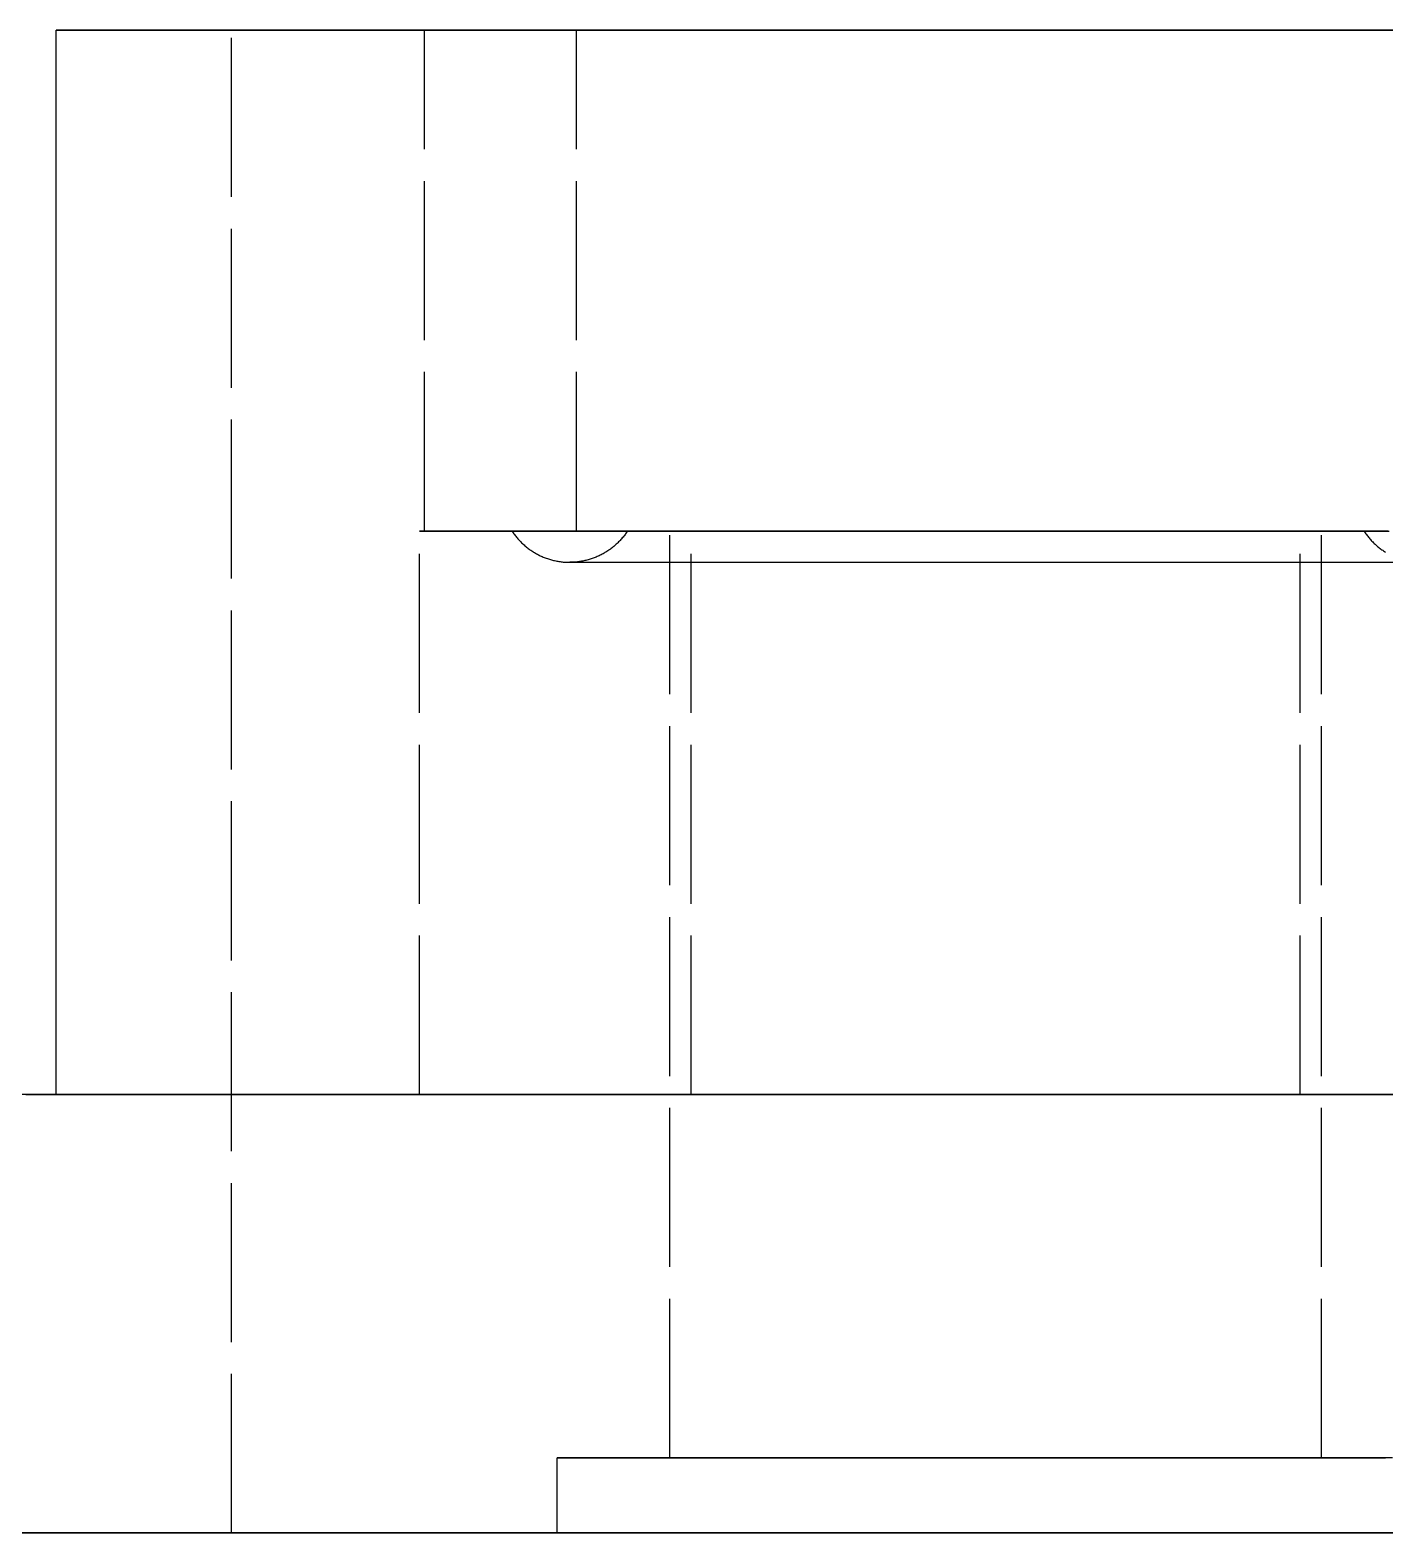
# Model space of a CAD drawing. Header units: millimetres. Extents: x -29 to 182, y -22 to 88.
# Drawn here: x 67.29 to 78.11, y 0 to 12 of the extents above; entities that cross this region are included whole.
import ezdxf

# ---------------------------------------------------------------- set-up
doc = ezdxf.new("R2010")
doc.units = ezdxf.units.MM
doc.linetypes.add('DASHED', pattern=[1.524, 1.27, -0.254])
doc.layers.add('HIDDEN', color=8, linetype='DASHED')
doc.layers.add('VISIBLE', color=7, linetype='CONTINUOUS')

msp = doc.modelspace()

# ---------------------------------------------------------------- linework, layer by layer
at = {"layer": 'HIDDEN'}
for points in [[(67.5, 12), (67.54667, 12), (67.59333, 12), (67.64, 12), (67.68667, 12), (67.73333, 12), (67.78, 12), (67.82667, 12), (67.87333, 12), (67.92, 12), (67.96667, 12), (68.01333, 12), (68.06, 12), (68.10667, 12), (68.15333, 12), (68.2, 12), (68.24667, 12), (68.29333, 12), (68.34, 12), (68.38667, 12), (68.43333, 12), (68.48, 12), (68.52667, 12), (68.57333, 12), (68.62, 12), (68.66667, 12), (68.71333, 12), (68.76, 12), (68.80667, 12), (68.85333, 12), (68.9, 12), (68.94667, 12), (68.99333, 12), (69.04, 12), (69.08667, 12), (69.13333, 12), (69.18, 12), (69.22667, 12), (69.27333, 12), (69.32, 12), (69.36667, 12), (69.41333, 12), (69.46, 12), (69.50667, 12), (69.55333, 12), (69.6, 12), (69.64667, 12), (69.69333, 12), (69.74, 12), (69.78667, 12), (69.83333, 12), (69.88, 12), (69.92667, 12), (69.97333, 12), (70.02, 12), (70.06667, 12), (70.11333, 12), (70.16, 12), (70.20667, 12), (70.25333, 12), (70.3, 12), (70.34667, 12), (70.39333, 12), (70.44, 12)], [(71.65336, 12), (71.60966, 12), (71.56595, 12), (71.52225, 12), (71.47854, 12), (71.43484, 12), (71.39114, 12), (71.34743, 12), (71.30373, 12), (71.26002, 12), (71.21632, 12), (71.17261, 12), (71.12891, 12), (71.08521, 12), (71.0415, 12), (70.9978, 12), (70.95409, 12), (70.91039, 12), (70.86669, 12), (70.82298, 12), (70.77928, 12), (70.73557, 12), (70.69187, 12), (70.64817, 12), (70.60446, 12), (70.56076, 12), (70.51705, 12), (70.47335, 12), (70.42964, 12), (70.38594, 12), (70.34224, 12), (70.29853, 12), (70.25483, 12), (70.21112, 12), (70.16742, 12), (70.12372, 12), (70.08001, 12), (70.03631, 12), (69.9926, 12), (69.9489, 12), (69.90519, 12), (69.86149, 12), (69.81779, 12), (69.77408, 12), (69.73038, 12), (69.68667, 12), (69.64297, 12), (69.59927, 12), (69.55556, 12), (69.51186, 12), (69.46815, 12), (69.42445, 12), (69.38075, 12), (69.33704, 12), (69.29334, 12), (69.24963, 12), (69.20593, 12), (69.16222, 12), (69.11852, 12), (69.07482, 12), (69.03111, 12), (68.98741, 12), (68.9437, 12), (68.9, 12)], [(68.9, 12), (68.99683, 12), (69.09365, 12), (69.19048, 12), (69.2873, 12), (69.38413, 12), (69.48095, 12), (69.57778, 12), (69.6746, 12), (69.77143, 12), (69.86825, 12), (69.96508, 12), (70.0619, 12), (70.15873, 12), (70.25556, 12), (70.35238, 12), (70.44921, 12), (70.54603, 12), (70.64286, 12), (70.73968, 12), (70.83651, 12), (70.93333, 12), (71.03016, 12), (71.12698, 12), (71.22381, 12), (71.32063, 12), (71.41746, 12), (71.51429, 12), (71.61111, 12), (71.70794, 12), (71.80476, 12), (71.90159, 12), (71.99841, 12), (72.09524, 12), (72.19206, 12), (72.28889, 12), (72.38571, 12), (72.48254, 12), (72.57937, 12), (72.67619, 12), (72.77302, 12), (72.86984, 12), (72.96667, 12), (73.06349, 12), (73.16032, 12), (73.25714, 12), (73.35397, 12), (73.45079, 12), (73.54762, 12), (73.64444, 12), (73.74127, 12), (73.8381, 12), (73.93492, 12), (74.03175, 12), (74.12857, 12), (74.2254, 12), (74.32222, 12), (74.41905, 12), (74.51587, 12), (74.6127, 12), (74.70952, 12), (74.80635, 12), (74.90317, 12), (75, 12)], [(68.9, 0), (68.9, 12)], [(70.44, 8), (70.44, 12)], [(70.44, 8), (70.44, 12)], [(70.44, 12), (71.65336, 12)], [(71.65336, 8), (71.65336, 12)], [(75, 12), (75.09683, 12), (75.19365, 12), (75.29048, 12), (75.3873, 12), (75.48413, 12), (75.58095, 12), (75.67778, 12), (75.7746, 12), (75.87143, 12), (75.96825, 12), (76.06508, 12), (76.1619, 12), (76.25873, 12), (76.35556, 12), (76.45238, 12), (76.54921, 12), (76.64603, 12), (76.74286, 12), (76.83968, 12), (76.93651, 12), (77.03333, 12), (77.13016, 12), (77.22698, 12), (77.32381, 12), (77.42063, 12), (77.51746, 12), (77.61429, 12), (77.71111, 12), (77.80794, 12), (77.90476, 12), (78.00159, 12), (78.09841, 12), (78.19524, 12)], [(72.56875, 8), (72.53433, 8), (72.4999, 8), (72.46548, 8), (72.43105, 8), (72.39663, 8), (72.3622, 8), (72.32778, 8), (72.29335, 8), (72.25893, 8), (72.2245, 8), (72.19008, 8), (72.15566, 8), (72.12123, 8), (72.08681, 8), (72.05238, 8), (72.01796, 8), (71.98353, 8), (71.94911, 8), (71.91468, 8), (71.88026, 8), (71.84583, 8), (71.81141, 8), (71.77698, 8), (71.74256, 8), (71.70814, 8), (71.67371, 8), (71.63929, 8), (71.60486, 8), (71.57044, 8), (71.53601, 8), (71.50159, 8), (71.46716, 8), (71.43274, 8), (71.39831, 8), (71.36389, 8), (71.32946, 8), (71.29504, 8), (71.26062, 8), (71.22619, 8), (71.19177, 8), (71.15734, 8), (71.12292, 8), (71.08849, 8), (71.05407, 8), (71.01964, 8), (70.98522, 8), (70.95079, 8), (70.91637, 8), (70.88194, 8), (70.84752, 8), (70.8131, 8), (70.77867, 8), (70.74425, 8), (70.70982, 8), (70.6754, 8), (70.64097, 8), (70.60655, 8), (70.57212, 8), (70.5377, 8), (70.50327, 8), (70.46885, 8), (70.43442, 8), (70.4, 8)], [(70.4, 8), (70.54603, 8), (70.69206, 8), (70.8381, 8), (70.98413, 8), (71.13016, 8), (71.27619, 8), (71.42222, 8), (71.56825, 8), (71.71429, 8), (71.86032, 8), (72.00635, 8), (72.15238, 8), (72.29841, 8), (72.44444, 8), (72.59048, 8), (72.73651, 8), (72.88254, 8), (73.02857, 8), (73.1746, 8), (73.32063, 8), (73.46667, 8), (73.6127, 8), (73.75873, 8), (73.90476, 8), (74.05079, 8), (74.19683, 8), (74.34286, 8), (74.48889, 8), (74.63492, 8), (74.78095, 8), (74.92698, 8), (75.07302, 8), (75.21905, 8), (75.36508, 8), (75.51111, 8), (75.65714, 8), (75.80317, 8), (75.94921, 8), (76.09524, 8), (76.24127, 8), (76.3873, 8), (76.53333, 8), (76.67937, 8), (76.8254, 8), (76.97143, 8), (77.11746, 8), (77.26349, 8), (77.40952, 8), (77.55556, 8), (77.70159, 8), (77.84762, 8), (77.99365, 8), (78.13968, 8)], [(70.4, 3.5), (70.4, 8)], [(72.56875, 8), (72.53496, 8), (72.50117, 8), (72.46738, 8), (72.43359, 8), (72.3998, 8), (72.36601, 8), (72.33222, 8), (72.29843, 8), (72.26464, 8), (72.23085, 8), (72.19706, 8), (72.16327, 8), (72.12948, 8), (72.09569, 8), (72.06191, 8), (72.02812, 8), (71.99433, 8), (71.96054, 8), (71.92675, 8), (71.89296, 8), (71.85917, 8), (71.82538, 8), (71.79159, 8), (71.7578, 8), (71.72401, 8), (71.69022, 8), (71.65643, 8), (71.62264, 8), (71.58885, 8), (71.55506, 8), (71.52127, 8), (71.48748, 8), (71.45369, 8), (71.4199, 8), (71.38611, 8), (71.35232, 8), (71.31853, 8), (71.28474, 8), (71.25095, 8), (71.21716, 8), (71.18337, 8), (71.14958, 8), (71.11579, 8), (71.082, 8), (71.04821, 8), (71.01442, 8), (70.98064, 8), (70.94685, 8), (70.91306, 8), (70.87927, 8), (70.84548, 8), (70.81169, 8), (70.7779, 8), (70.74411, 8), (70.71032, 8), (70.67653, 8), (70.64274, 8), (70.60895, 8), (70.57516, 8), (70.54137, 8), (70.50758, 8), (70.47379, 8), (70.44, 8)], [(70.44, 8), (71.65336, 8)], [(78.12555, 8), (78.00298, 8), (77.88041, 8), (77.75784, 8), (77.63527, 8), (77.5127, 8), (77.39013, 8), (77.26756, 8), (77.14499, 8), (77.02242, 8), (76.89985, 8), (76.77728, 8), (76.6547, 8), (76.53213, 8), (76.40956, 8), (76.28699, 8), (76.16442, 8), (76.04185, 8), (75.91928, 8), (75.79671, 8), (75.67414, 8), (75.55157, 8), (75.429, 8), (75.30643, 8), (75.18386, 8), (75.06129, 8), (74.93871, 8), (74.81614, 8), (74.69357, 8), (74.571, 8), (74.44843, 8), (74.32586, 8), (74.20329, 8), (74.08072, 8), (73.95815, 8), (73.83558, 8), (73.71301, 8), (73.59044, 8), (73.46787, 8), (73.3453, 8), (73.22272, 8), (73.10015, 8), (72.97758, 8), (72.85501, 8), (72.73244, 8), (72.60987, 8), (72.4873, 8), (72.36473, 8), (72.24216, 8), (72.11959, 8), (71.99702, 8), (71.87445, 8), (71.75188, 8), (71.62931, 8), (71.50673, 8), (71.38416, 8), (71.26159, 8), (71.13902, 8)], [(71.13902, 8), (71.20031, 8), (71.26159, 8), (71.32288, 8), (71.38416, 8), (71.44545, 8), (71.50673, 8), (71.56802, 8), (71.62931, 8), (71.69059, 8), (71.75188, 8), (71.81316, 8), (71.87445, 8), (71.93573, 8), (71.99702, 8), (72.0583, 8), (72.11959, 8), (72.18087, 8), (72.24216, 8), (72.30344, 8), (72.36473, 8), (72.42602, 8), (72.4873, 8), (72.54859, 8), (72.60987, 8), (72.67116, 8), (72.73244, 8), (72.79373, 8), (72.85501, 8), (72.9163, 8), (72.97758, 8), (73.03887, 8), (73.10015, 8), (73.16144, 8), (73.22272, 8), (73.28401, 8), (73.3453, 8), (73.40658, 8), (73.46787, 8), (73.52915, 8), (73.59044, 8), (73.65172, 8), (73.71301, 8), (73.77429, 8), (73.83558, 8), (73.89686, 8), (73.95815, 8), (74.01943, 8), (74.08072, 8), (74.14201, 8), (74.20329, 8), (74.26458, 8), (74.32586, 8), (74.38715, 8), (74.44843, 8), (74.50972, 8), (74.571, 8), (74.63229, 8), (74.69357, 8), (74.75486, 8), (74.81614, 8), (74.87743, 8), (74.93871, 8), (75, 8)], [(71.13902, 8), (71.14381, 7.99277), (71.14872, 7.98561), (71.15373, 7.97853), (71.15886, 7.97153), (71.16409, 7.96461), (71.16944, 7.95777), (71.17489, 7.95103), (71.18045, 7.94436), (71.18611, 7.93779), (71.19188, 7.9313), (71.19774, 7.92491), (71.20371, 7.91861), (71.20978, 7.91241), (71.21594, 7.9063), (71.2222, 7.90029), (71.22855, 7.89438), (71.235, 7.88857), (71.24153, 7.88287), (71.24816, 7.87726), (71.25487, 7.87177), (71.26167, 7.86637), (71.26855, 7.86109), (71.27551, 7.85592), (71.28256, 7.85085), (71.28969, 7.8459), (71.29689, 7.84106), (71.30416, 7.83634), (71.31152, 7.83173), (71.31894, 7.82724), (71.32643, 7.82286), (71.33399, 7.81861), (71.34162, 7.81447), (71.34931, 7.81045), (71.35706, 7.80656), (71.36488, 7.80279), (71.37275, 7.79914), (71.38068, 7.79562), (71.38866, 7.79222), (71.3967, 7.78895), (71.40479, 7.78581), (71.41292, 7.78279), (71.42111, 7.77991), (71.42933, 7.77715), (71.4376, 7.77452), (71.44591, 7.77203), (71.45426, 7.76966), (71.46264, 7.76743), (71.47106, 7.76533), (71.47951, 7.76336), (71.48799, 7.76153), (71.4965, 7.75983), (71.50504, 7.75826), (71.51359, 7.75683), (71.52217, 7.75553), (71.53077, 7.75437), (71.53939, 7.75335), (71.54802, 7.75246), (71.55666, 7.75171), (71.56532, 7.75109), (71.57398, 7.75062), (71.58265, 7.75027), (71.59132, 7.75007), (71.6, 7.75)], [(72.06098, 8), (72.05619, 7.99277), (72.05128, 7.98561), (72.04627, 7.97853), (72.04114, 7.97153), (72.03591, 7.96461), (72.03056, 7.95777), (72.02511, 7.95103), (72.01955, 7.94436), (72.01389, 7.93779), (72.00812, 7.9313), (72.00226, 7.92491), (71.99629, 7.91861), (71.99022, 7.91241), (71.98406, 7.9063), (71.9778, 7.90029), (71.97145, 7.89438), (71.965, 7.88857), (71.95847, 7.88287), (71.95184, 7.87726), (71.94513, 7.87177), (71.93833, 7.86637), (71.93145, 7.86109), (71.92449, 7.85592), (71.91744, 7.85085), (71.91031, 7.8459), (71.90311, 7.84106), (71.89584, 7.83634), (71.88848, 7.83173), (71.88106, 7.82724), (71.87357, 7.82286), (71.86601, 7.81861), (71.85838, 7.81447), (71.85069, 7.81045), (71.84294, 7.80656), (71.83512, 7.80279), (71.82725, 7.79914), (71.81932, 7.79562), (71.81134, 7.79222), (71.8033, 7.78895), (71.79521, 7.78581), (71.78708, 7.78279), (71.77889, 7.77991), (71.77067, 7.77715), (71.7624, 7.77452), (71.75409, 7.77203), (71.74574, 7.76966), (71.73736, 7.76743), (71.72894, 7.76533), (71.72049, 7.76336), (71.71201, 7.76153), (71.7035, 7.75983), (71.69496, 7.75826), (71.68641, 7.75683), (71.67783, 7.75553), (71.66923, 7.75437), (71.66061, 7.75335), (71.65198, 7.75246), (71.64334, 7.75171), (71.63468, 7.75109), (71.62602, 7.75062), (71.61735, 7.75027), (71.60868, 7.75007), (71.6, 7.75)], [(78.13416, 8), (78.02791, 8), (77.92167, 8), (77.81543, 8), (77.70918, 8), (77.60294, 8), (77.4967, 8), (77.39046, 8), (77.28421, 8), (77.17797, 8), (77.07173, 8), (76.96549, 8), (76.85924, 8), (76.753, 8), (76.64676, 8), (76.54052, 8), (76.43427, 8), (76.32803, 8), (76.22179, 8), (76.11555, 8), (76.0093, 8), (75.90306, 8), (75.79682, 8), (75.69058, 8), (75.58433, 8), (75.47809, 8), (75.37185, 8), (75.26561, 8), (75.15936, 8), (75.05312, 8), (74.94688, 8), (74.84064, 8), (74.73439, 8), (74.62815, 8), (74.52191, 8), (74.41567, 8), (74.30942, 8), (74.20318, 8), (74.09694, 8), (73.9907, 8), (73.88445, 8), (73.77821, 8), (73.67197, 8), (73.56573, 8), (73.45948, 8), (73.35324, 8), (73.247, 8), (73.14076, 8), (73.03451, 8), (72.92827, 8), (72.82203, 8), (72.71579, 8), (72.60954, 8), (72.5033, 8), (72.39706, 8), (72.29082, 8), (72.18457, 8), (72.07833, 8), (71.97209, 8), (71.86584, 8), (71.7596, 8), (71.65336, 8)], [(77.93902, 8), (77.84572, 8), (77.75242, 8), (77.65912, 8), (77.56581, 8), (77.47251, 8), (77.37921, 8), (77.28591, 8), (77.1926, 8), (77.0993, 8), (77.006, 8), (76.9127, 8), (76.8194, 8), (76.72609, 8), (76.63279, 8), (76.53949, 8), (76.44619, 8), (76.35288, 8), (76.25958, 8), (76.16628, 8), (76.07298, 8), (75.97967, 8), (75.88637, 8), (75.79307, 8), (75.69977, 8), (75.60647, 8), (75.51316, 8), (75.41986, 8), (75.32656, 8), (75.23326, 8), (75.13995, 8), (75.04665, 8), (74.95335, 8), (74.86005, 8), (74.76674, 8), (74.67344, 8), (74.58014, 8), (74.48684, 8), (74.39353, 8), (74.30023, 8), (74.20693, 8), (74.11363, 8), (74.02033, 8), (73.92702, 8), (73.83372, 8), (73.74042, 8), (73.64712, 8), (73.55381, 8), (73.46051, 8), (73.36721, 8), (73.27391, 8), (73.1806, 8), (73.0873, 8), (72.994, 8), (72.9007, 8), (72.8074, 8), (72.71409, 8), (72.62079, 8), (72.52749, 8), (72.43419, 8), (72.34088, 8), (72.24758, 8), (72.15428, 8), (72.06098, 8)], [(72.06098, 8), (72.10763, 8), (72.15428, 8), (72.20093, 8), (72.24758, 8), (72.29423, 8), (72.34088, 8), (72.38754, 8), (72.43419, 8), (72.48084, 8), (72.52749, 8), (72.57414, 8), (72.62079, 8), (72.66744, 8), (72.71409, 8), (72.76074, 8), (72.8074, 8), (72.85405, 8), (72.9007, 8), (72.94735, 8), (72.994, 8), (73.04065, 8), (73.0873, 8), (73.13395, 8), (73.1806, 8), (73.22726, 8), (73.27391, 8), (73.32056, 8), (73.36721, 8), (73.41386, 8), (73.46051, 8), (73.50716, 8), (73.55381, 8), (73.60047, 8), (73.64712, 8), (73.69377, 8), (73.74042, 8), (73.78707, 8), (73.83372, 8), (73.88037, 8), (73.92702, 8), (73.97367, 8), (74.02033, 8), (74.06698, 8), (74.11363, 8), (74.16028, 8), (74.20693, 8), (74.25358, 8), (74.30023, 8), (74.34688, 8), (74.39353, 8), (74.44019, 8), (74.48684, 8), (74.53349, 8), (74.58014, 8), (74.62679, 8), (74.67344, 8), (74.72009, 8), (74.76674, 8), (74.8134, 8), (74.86005, 8), (74.9067, 8), (74.95335, 8), (75, 8)], [(75, 8), (74.95873, 8), (74.91746, 8), (74.87619, 8), (74.83492, 8), (74.79365, 8), (74.75238, 8), (74.71111, 8), (74.66984, 8), (74.62857, 8), (74.5873, 8), (74.54603, 8), (74.50476, 8), (74.46349, 8), (74.42222, 8), (74.38095, 8), (74.33968, 8), (74.29841, 8), (74.25714, 8), (74.21587, 8), (74.1746, 8), (74.13333, 8), (74.09206, 8), (74.05079, 8), (74.00952, 8), (73.96825, 8), (73.92698, 8), (73.88571, 8), (73.84444, 8), (73.80317, 8), (73.7619, 8), (73.72063, 8), (73.67937, 8), (73.6381, 8), (73.59683, 8), (73.55556, 8), (73.51429, 8), (73.47302, 8), (73.43175, 8), (73.39048, 8), (73.34921, 8), (73.30794, 8), (73.26667, 8), (73.2254, 8), (73.18413, 8), (73.14286, 8), (73.10159, 8), (73.06032, 8), (73.01905, 8), (72.97778, 8), (72.93651, 8), (72.89524, 8), (72.85397, 8), (72.8127, 8), (72.77143, 8), (72.73016, 8), (72.68889, 8), (72.64762, 8), (72.60635, 8), (72.56508, 8), (72.52381, 8), (72.48254, 8), (72.44127, 8), (72.4, 8)], [(72.4, 8), (72.48254, 8), (72.56508, 8), (72.64762, 8), (72.73016, 8), (72.8127, 8), (72.89524, 8), (72.97778, 8), (73.06032, 8), (73.14286, 8), (73.2254, 8), (73.30794, 8), (73.39048, 8), (73.47302, 8), (73.55556, 8), (73.6381, 8), (73.72063, 8), (73.80317, 8), (73.88571, 8), (73.96825, 8), (74.05079, 8), (74.13333, 8), (74.21587, 8), (74.29841, 8), (74.38095, 8), (74.46349, 8), (74.54603, 8), (74.62857, 8), (74.71111, 8), (74.79365, 8), (74.87619, 8), (74.95873, 8), (75.04127, 8), (75.12381, 8), (75.20635, 8), (75.28889, 8), (75.37143, 8), (75.45397, 8), (75.53651, 8), (75.61905, 8), (75.70159, 8), (75.78413, 8), (75.86667, 8), (75.94921, 8), (76.03175, 8), (76.11429, 8), (76.19683, 8), (76.27937, 8), (76.3619, 8), (76.44444, 8), (76.52698, 8), (76.60952, 8), (76.69206, 8), (76.7746, 8), (76.85714, 8), (76.93968, 8), (77.02222, 8), (77.10476, 8), (77.1873, 8), (77.26984, 8), (77.35238, 8), (77.43492, 8), (77.51746, 8), (77.6, 8)], [(72.4, 0.6), (72.4, 8)], [(72.56875, 3.5), (72.56875, 8)], [(75, 8), (75.06129, 8), (75.12257, 8), (75.18386, 8), (75.24514, 8), (75.30643, 8), (75.36771, 8), (75.429, 8), (75.49028, 8), (75.55157, 8), (75.61285, 8), (75.67414, 8), (75.73542, 8), (75.79671, 8), (75.85799, 8), (75.91928, 8), (75.98057, 8), (76.04185, 8), (76.10314, 8), (76.16442, 8), (76.22571, 8), (76.28699, 8), (76.34828, 8), (76.40956, 8), (76.47085, 8), (76.53213, 8), (76.59342, 8), (76.6547, 8), (76.71599, 8), (76.77728, 8), (76.83856, 8), (76.89985, 8), (76.96113, 8), (77.02242, 8), (77.0837, 8), (77.14499, 8), (77.20627, 8), (77.26756, 8), (77.32884, 8), (77.39013, 8), (77.45141, 8), (77.5127, 8), (77.57398, 8), (77.63527, 8), (77.69656, 8), (77.75784, 8), (77.81913, 8), (77.88041, 8), (77.9417, 8), (78.00298, 8), (78.06427, 8), (78.12555, 8)], [(75, 8), (75.04665, 8), (75.0933, 8), (75.13995, 8), (75.1866, 8), (75.23326, 8), (75.27991, 8), (75.32656, 8), (75.37321, 8), (75.41986, 8), (75.46651, 8), (75.51316, 8), (75.55981, 8), (75.60647, 8), (75.65312, 8), (75.69977, 8), (75.74642, 8), (75.79307, 8), (75.83972, 8), (75.88637, 8), (75.93302, 8), (75.97967, 8), (76.02633, 8), (76.07298, 8), (76.11963, 8), (76.16628, 8), (76.21293, 8), (76.25958, 8), (76.30623, 8), (76.35288, 8), (76.39953, 8), (76.44619, 8), (76.49284, 8), (76.53949, 8), (76.58614, 8), (76.63279, 8), (76.67944, 8), (76.72609, 8), (76.77274, 8), (76.8194, 8), (76.86605, 8), (76.9127, 8), (76.95935, 8), (77.006, 8), (77.05265, 8), (77.0993, 8), (77.14595, 8), (77.1926, 8), (77.23926, 8), (77.28591, 8), (77.33256, 8), (77.37921, 8), (77.42586, 8), (77.47251, 8), (77.51916, 8), (77.56581, 8), (77.61246, 8), (77.65912, 8), (77.70577, 8), (77.75242, 8), (77.79907, 8), (77.84572, 8), (77.89237, 8), (77.93902, 8)], [(77.6, 8), (77.55873, 8), (77.51746, 8), (77.47619, 8), (77.43492, 8), (77.39365, 8), (77.35238, 8), (77.31111, 8), (77.26984, 8), (77.22857, 8), (77.1873, 8), (77.14603, 8), (77.10476, 8), (77.06349, 8), (77.02222, 8), (76.98095, 8), (76.93968, 8), (76.89841, 8), (76.85714, 8), (76.81587, 8), (76.7746, 8), (76.73333, 8), (76.69206, 8), (76.65079, 8), (76.60952, 8), (76.56825, 8), (76.52698, 8), (76.48571, 8), (76.44444, 8), (76.40317, 8), (76.3619, 8), (76.32063, 8), (76.27937, 8), (76.2381, 8), (76.19683, 8), (76.15556, 8), (76.11429, 8), (76.07302, 8), (76.03175, 8), (75.99048, 8), (75.94921, 8), (75.90794, 8), (75.86667, 8), (75.8254, 8), (75.78413, 8), (75.74286, 8), (75.70159, 8), (75.66032, 8), (75.61905, 8), (75.57778, 8), (75.53651, 8), (75.49524, 8), (75.45397, 8), (75.4127, 8), (75.37143, 8), (75.33016, 8), (75.28889, 8), (75.24762, 8), (75.20635, 8), (75.16508, 8), (75.12381, 8), (75.08254, 8), (75.04127, 8), (75, 8)], [(78.10704, 8), (78.07325, 8), (78.03946, 8), (78.00567, 8), (77.97188, 8), (77.93809, 8), (77.90431, 8), (77.87052, 8), (77.83673, 8), (77.80294, 8), (77.76915, 8), (77.73536, 8), (77.70157, 8), (77.66778, 8), (77.63399, 8), (77.6002, 8), (77.56641, 8), (77.53262, 8), (77.49883, 8), (77.46504, 8), (77.43125, 8)], [(77.43125, 3.5), (77.43125, 8)], [(78.11974, 8), (78.08532, 8), (78.05089, 8), (78.01647, 8), (77.98204, 8), (77.94762, 8), (77.91319, 8), (77.87877, 8), (77.84434, 8), (77.80992, 8), (77.7755, 8), (77.74107, 8), (77.70665, 8), (77.67222, 8), (77.6378, 8), (77.60337, 8), (77.56895, 8), (77.53452, 8), (77.5001, 8), (77.46567, 8), (77.43125, 8)], [(77.6, 0.6), (77.6, 8)], [(77.93902, 8), (77.94381, 7.99277), (77.94872, 7.98561), (77.95373, 7.97853), (77.95886, 7.97153), (77.96409, 7.96461), (77.96944, 7.95777), (77.97489, 7.95103), (77.98045, 7.94436), (77.98611, 7.93779), (77.99188, 7.9313), (77.99774, 7.92491), (78.00371, 7.91861), (78.00978, 7.91241), (78.01594, 7.9063), (78.0222, 7.90029), (78.02855, 7.89438), (78.035, 7.88857), (78.04153, 7.88287), (78.04816, 7.87726), (78.05487, 7.87177), (78.06167, 7.86637), (78.06855, 7.86109), (78.07551, 7.85592), (78.08256, 7.85085), (78.08969, 7.8459), (78.09689, 7.84106), (78.10416, 7.83634), (78.11152, 7.83173)], [(71.6, 7.75), (71.70794, 7.75), (71.81587, 7.75), (71.92381, 7.75), (72.03175, 7.75), (72.13968, 7.75), (72.24762, 7.75), (72.35556, 7.75), (72.46349, 7.75), (72.57143, 7.75), (72.67937, 7.75), (72.7873, 7.75), (72.89524, 7.75), (73.00317, 7.75), (73.11111, 7.75), (73.21905, 7.75), (73.32698, 7.75), (73.43492, 7.75), (73.54286, 7.75), (73.65079, 7.75), (73.75873, 7.75), (73.86667, 7.75), (73.9746, 7.75), (74.08254, 7.75), (74.19048, 7.75), (74.29841, 7.75), (74.40635, 7.75), (74.51429, 7.75), (74.62222, 7.75), (74.73016, 7.75), (74.8381, 7.75), (74.94603, 7.75), (75.05397, 7.75), (75.1619, 7.75), (75.26984, 7.75), (75.37778, 7.75), (75.48571, 7.75), (75.59365, 7.75), (75.70159, 7.75), (75.80952, 7.75), (75.91746, 7.75), (76.0254, 7.75), (76.13333, 7.75), (76.24127, 7.75), (76.34921, 7.75), (76.45714, 7.75), (76.56508, 7.75), (76.67302, 7.75), (76.78095, 7.75), (76.88889, 7.75), (76.99683, 7.75), (77.10476, 7.75), (77.2127, 7.75), (77.32063, 7.75), (77.42857, 7.75), (77.53651, 7.75), (77.64444, 7.75), (77.75238, 7.75), (77.86032, 7.75), (77.96825, 7.75), (78.07619, 7.75), (78.18413, 7.75)], [(71.6, 7.75), (71.65397, 7.75), (71.70794, 7.75), (71.7619, 7.75), (71.81587, 7.75), (71.86984, 7.75), (71.92381, 7.75), (71.97778, 7.75), (72.03175, 7.75), (72.08571, 7.75), (72.13968, 7.75), (72.19365, 7.75), (72.24762, 7.75), (72.30159, 7.75), (72.35556, 7.75), (72.40952, 7.75), (72.46349, 7.75), (72.51746, 7.75), (72.57143, 7.75), (72.6254, 7.75), (72.67937, 7.75), (72.73333, 7.75), (72.7873, 7.75), (72.84127, 7.75), (72.89524, 7.75), (72.94921, 7.75), (73.00317, 7.75), (73.05714, 7.75), (73.11111, 7.75), (73.16508, 7.75), (73.21905, 7.75), (73.27302, 7.75), (73.32698, 7.75), (73.38095, 7.75), (73.43492, 7.75), (73.48889, 7.75), (73.54286, 7.75), (73.59683, 7.75), (73.65079, 7.75), (73.70476, 7.75), (73.75873, 7.75), (73.8127, 7.75), (73.86667, 7.75), (73.92063, 7.75), (73.9746, 7.75), (74.02857, 7.75), (74.08254, 7.75), (74.13651, 7.75), (74.19048, 7.75), (74.24444, 7.75), (74.29841, 7.75), (74.35238, 7.75), (74.40635, 7.75), (74.46032, 7.75), (74.51429, 7.75), (74.56825, 7.75), (74.62222, 7.75), (74.67619, 7.75), (74.73016, 7.75), (74.78413, 7.75), (74.8381, 7.75), (74.89206, 7.75), (74.94603, 7.75), (75, 7.75)], [(75, 7.75), (75.05397, 7.75), (75.10794, 7.75), (75.1619, 7.75), (75.21587, 7.75), (75.26984, 7.75), (75.32381, 7.75), (75.37778, 7.75), (75.43175, 7.75), (75.48571, 7.75), (75.53968, 7.75), (75.59365, 7.75), (75.64762, 7.75), (75.70159, 7.75), (75.75556, 7.75), (75.80952, 7.75), (75.86349, 7.75), (75.91746, 7.75), (75.97143, 7.75), (76.0254, 7.75), (76.07937, 7.75), (76.13333, 7.75), (76.1873, 7.75), (76.24127, 7.75), (76.29524, 7.75), (76.34921, 7.75), (76.40317, 7.75), (76.45714, 7.75), (76.51111, 7.75), (76.56508, 7.75), (76.61905, 7.75), (76.67302, 7.75), (76.72698, 7.75), (76.78095, 7.75), (76.83492, 7.75), (76.88889, 7.75), (76.94286, 7.75), (76.99683, 7.75), (77.05079, 7.75), (77.10476, 7.75), (77.15873, 7.75), (77.2127, 7.75), (77.26667, 7.75), (77.32063, 7.75), (77.3746, 7.75), (77.42857, 7.75), (77.48254, 7.75), (77.53651, 7.75), (77.59048, 7.75), (77.64444, 7.75), (77.69841, 7.75), (77.75238, 7.75), (77.80635, 7.75), (77.86032, 7.75), (77.91429, 7.75), (77.96825, 7.75), (78.02222, 7.75), (78.07619, 7.75), (78.13016, 7.75)], [(78.31709, 3.5), (77.94201, 3.5), (77.56693, 3.5), (77.19185, 3.5), (76.81677, 3.5), (76.44169, 3.5), (76.06661, 3.5), (75.69152, 3.5), (75.31644, 3.5), (74.94136, 3.5), (74.56628, 3.5), (74.1912, 3.5), (73.81612, 3.5), (73.44104, 3.5), (73.06596, 3.5), (72.69088, 3.5), (72.3158, 3.5), (71.94072, 3.5), (71.56564, 3.5), (71.19056, 3.5), (70.81548, 3.5), (70.4404, 3.5), (70.06532, 3.5), (69.69024, 3.5), (69.31516, 3.5), (68.94008, 3.5), (68.565, 3.5), (68.18991, 3.5), (67.81483, 3.5), (67.43975, 3.5), (67.06467, 3.5)], [(72.56875, 3.5), (72.48829, 3.5), (72.40784, 3.5), (72.32738, 3.5), (72.24692, 3.5), (72.16647, 3.5), (72.08601, 3.5), (72.00556, 3.5), (71.9251, 3.5), (71.84464, 3.5), (71.76419, 3.5), (71.68373, 3.5), (71.60327, 3.5), (71.52282, 3.5), (71.44236, 3.5), (71.36191, 3.5), (71.28145, 3.5), (71.20099, 3.5), (71.12054, 3.5), (71.04008, 3.5), (70.95962, 3.5), (70.87917, 3.5), (70.79871, 3.5), (70.71825, 3.5), (70.6378, 3.5), (70.55734, 3.5), (70.47689, 3.5), (70.39643, 3.5), (70.31597, 3.5), (70.23552, 3.5), (70.15506, 3.5), (70.0746, 3.5), (69.99415, 3.5), (69.91369, 3.5), (69.83323, 3.5), (69.75278, 3.5), (69.67232, 3.5), (69.59187, 3.5), (69.51141, 3.5), (69.43095, 3.5), (69.3505, 3.5), (69.27004, 3.5), (69.18958, 3.5), (69.10913, 3.5), (69.02867, 3.5), (68.94821, 3.5), (68.86776, 3.5), (68.7873, 3.5), (68.70685, 3.5), (68.62639, 3.5), (68.54593, 3.5), (68.46548, 3.5), (68.38502, 3.5), (68.30456, 3.5), (68.22411, 3.5), (68.14365, 3.5), (68.06319, 3.5), (67.98274, 3.5), (67.90228, 3.5), (67.82183, 3.5), (67.74137, 3.5), (67.66091, 3.5), (67.58046, 3.5), (67.5, 3.5)], [(67.5, 3.5), (67.61905, 3.5), (67.7381, 3.5), (67.85714, 3.5), (67.97619, 3.5), (68.09524, 3.5), (68.21429, 3.5), (68.33333, 3.5), (68.45238, 3.5), (68.57143, 3.5), (68.69048, 3.5), (68.80952, 3.5), (68.92857, 3.5), (69.04762, 3.5), (69.16667, 3.5), (69.28571, 3.5), (69.40476, 3.5), (69.52381, 3.5), (69.64286, 3.5), (69.7619, 3.5), (69.88095, 3.5), (70, 3.5), (70.11905, 3.5), (70.2381, 3.5), (70.35714, 3.5), (70.47619, 3.5), (70.59524, 3.5), (70.71429, 3.5), (70.83333, 3.5), (70.95238, 3.5), (71.07143, 3.5), (71.19048, 3.5), (71.30952, 3.5), (71.42857, 3.5), (71.54762, 3.5), (71.66667, 3.5), (71.78571, 3.5), (71.90476, 3.5), (72.02381, 3.5), (72.14286, 3.5), (72.2619, 3.5), (72.38095, 3.5), (72.5, 3.5), (72.61905, 3.5), (72.7381, 3.5), (72.85714, 3.5), (72.97619, 3.5), (73.09524, 3.5), (73.21429, 3.5), (73.33333, 3.5), (73.45238, 3.5), (73.57143, 3.5), (73.69048, 3.5), (73.80952, 3.5), (73.92857, 3.5), (74.04762, 3.5), (74.16667, 3.5), (74.28571, 3.5), (74.40476, 3.5), (74.52381, 3.5), (74.64286, 3.5), (74.7619, 3.5), (74.88095, 3.5), (75, 3.5)], [(78.13968, 3.5), (77.99365, 3.5), (77.84762, 3.5), (77.70159, 3.5), (77.55556, 3.5), (77.40952, 3.5), (77.26349, 3.5), (77.11746, 3.5), (76.97143, 3.5), (76.8254, 3.5), (76.67937, 3.5), (76.53333, 3.5), (76.3873, 3.5), (76.24127, 3.5), (76.09524, 3.5), (75.94921, 3.5), (75.80317, 3.5), (75.65714, 3.5), (75.51111, 3.5), (75.36508, 3.5), (75.21905, 3.5), (75.07302, 3.5), (74.92698, 3.5), (74.78095, 3.5), (74.63492, 3.5), (74.48889, 3.5), (74.34286, 3.5), (74.19683, 3.5), (74.05079, 3.5), (73.90476, 3.5), (73.75873, 3.5), (73.6127, 3.5), (73.46667, 3.5), (73.32063, 3.5), (73.1746, 3.5), (73.02857, 3.5), (72.88254, 3.5), (72.73651, 3.5), (72.59048, 3.5), (72.44444, 3.5), (72.29841, 3.5), (72.15238, 3.5), (72.00635, 3.5), (71.86032, 3.5), (71.71429, 3.5), (71.56825, 3.5), (71.42222, 3.5), (71.27619, 3.5), (71.13016, 3.5), (70.98413, 3.5), (70.8381, 3.5), (70.69206, 3.5), (70.54603, 3.5), (70.4, 3.5)], [(70.4, 3.5), (70.43442, 3.5), (70.46885, 3.5), (70.50327, 3.5), (70.5377, 3.5), (70.57212, 3.5), (70.60655, 3.5), (70.64097, 3.5), (70.6754, 3.5), (70.70982, 3.5), (70.74425, 3.5), (70.77867, 3.5), (70.8131, 3.5), (70.84752, 3.5), (70.88194, 3.5), (70.91637, 3.5), (70.95079, 3.5), (70.98522, 3.5), (71.01964, 3.5), (71.05407, 3.5), (71.08849, 3.5), (71.12292, 3.5), (71.15734, 3.5), (71.19177, 3.5), (71.22619, 3.5), (71.26062, 3.5), (71.29504, 3.5), (71.32946, 3.5), (71.36389, 3.5), (71.39831, 3.5), (71.43274, 3.5), (71.46716, 3.5), (71.50159, 3.5), (71.53601, 3.5), (71.57044, 3.5), (71.60486, 3.5), (71.63929, 3.5), (71.67371, 3.5), (71.70814, 3.5), (71.74256, 3.5), (71.77698, 3.5), (71.81141, 3.5), (71.84583, 3.5), (71.88026, 3.5), (71.91468, 3.5), (71.94911, 3.5), (71.98353, 3.5), (72.01796, 3.5), (72.05238, 3.5), (72.08681, 3.5), (72.12123, 3.5), (72.15566, 3.5), (72.19008, 3.5), (72.2245, 3.5), (72.25893, 3.5), (72.29335, 3.5), (72.32778, 3.5), (72.3622, 3.5), (72.39663, 3.5), (72.43105, 3.5), (72.46548, 3.5), (72.4999, 3.5), (72.53433, 3.5), (72.56875, 3.5)], [(75, 3.5), (75.10581, 3.5), (75.21163, 3.5), (75.31744, 3.5), (75.42326, 3.5), (75.52907, 3.5), (75.63488, 3.5), (75.7407, 3.5), (75.84651, 3.5), (75.95232, 3.5), (76.05814, 3.5), (76.16395, 3.5), (76.26977, 3.5), (76.37558, 3.5), (76.48139, 3.5), (76.58721, 3.5), (76.69302, 3.5), (76.79883, 3.5), (76.90465, 3.5), (77.01046, 3.5), (77.11628, 3.5), (77.22209, 3.5), (77.3279, 3.5), (77.43372, 3.5), (77.53953, 3.5), (77.64534, 3.5), (77.75116, 3.5), (77.85697, 3.5), (77.96279, 3.5), (78.0686, 3.5), (78.17441, 3.5)], [(77.43125, 3.5), (77.46567, 3.5), (77.5001, 3.5), (77.53452, 3.5), (77.56895, 3.5), (77.60337, 3.5), (77.6378, 3.5), (77.67222, 3.5), (77.70665, 3.5), (77.74107, 3.5), (77.7755, 3.5), (77.80992, 3.5), (77.84434, 3.5), (77.87877, 3.5), (77.91319, 3.5), (77.94762, 3.5), (77.98204, 3.5), (78.01647, 3.5), (78.05089, 3.5), (78.08532, 3.5), (78.11974, 3.5)], [(78.11602, 3.5), (78.03993, 3.5), (77.96385, 3.5), (77.88776, 3.5), (77.81168, 3.5), (77.73559, 3.5), (77.65951, 3.5), (77.58342, 3.5), (77.50734, 3.5), (77.43125, 3.5)], [(78.16667, 0.6), (78.05556, 0.6), (77.94444, 0.6), (77.83333, 0.6), (77.72222, 0.6), (77.61111, 0.6), (77.5, 0.6), (77.38889, 0.6), (77.27778, 0.6), (77.16667, 0.6), (77.05556, 0.6), (76.94444, 0.6), (76.83333, 0.6), (76.72222, 0.6), (76.61111, 0.6), (76.5, 0.6), (76.38889, 0.6), (76.27778, 0.6), (76.16667, 0.6), (76.05556, 0.6), (75.94444, 0.6), (75.83333, 0.6), (75.72222, 0.6), (75.61111, 0.6), (75.5, 0.6), (75.38889, 0.6), (75.27778, 0.6), (75.16667, 0.6), (75.05556, 0.6), (74.94444, 0.6), (74.83333, 0.6), (74.72222, 0.6), (74.61111, 0.6), (74.5, 0.6), (74.38889, 0.6), (74.27778, 0.6), (74.16667, 0.6), (74.05556, 0.6), (73.94444, 0.6), (73.83333, 0.6), (73.72222, 0.6), (73.61111, 0.6), (73.5, 0.6), (73.38889, 0.6), (73.27778, 0.6), (73.16667, 0.6), (73.05556, 0.6), (72.94444, 0.6), (72.83333, 0.6), (72.72222, 0.6), (72.61111, 0.6), (72.5, 0.6), (72.38889, 0.6), (72.27778, 0.6), (72.16667, 0.6), (72.05556, 0.6), (71.94444, 0.6), (71.83333, 0.6), (71.72222, 0.6), (71.61111, 0.6), (71.5, 0.6)], [(71.5, 0.6), (71.55556, 0.6), (71.61111, 0.6), (71.66667, 0.6), (71.72222, 0.6), (71.77778, 0.6), (71.83333, 0.6), (71.88889, 0.6), (71.94444, 0.6), (72, 0.6), (72.05556, 0.6), (72.11111, 0.6), (72.16667, 0.6), (72.22222, 0.6), (72.27778, 0.6), (72.33333, 0.6), (72.38889, 0.6), (72.44444, 0.6), (72.5, 0.6), (72.55556, 0.6), (72.61111, 0.6), (72.66667, 0.6), (72.72222, 0.6), (72.77778, 0.6), (72.83333, 0.6), (72.88889, 0.6), (72.94444, 0.6), (73, 0.6), (73.05556, 0.6), (73.11111, 0.6), (73.16667, 0.6), (73.22222, 0.6), (73.27778, 0.6), (73.33333, 0.6), (73.38889, 0.6), (73.44444, 0.6), (73.5, 0.6), (73.55556, 0.6), (73.61111, 0.6), (73.66667, 0.6), (73.72222, 0.6), (73.77778, 0.6), (73.83333, 0.6), (73.88889, 0.6), (73.94444, 0.6), (74, 0.6), (74.05556, 0.6), (74.11111, 0.6), (74.16667, 0.6), (74.22222, 0.6), (74.27778, 0.6), (74.33333, 0.6), (74.38889, 0.6), (74.44444, 0.6), (74.5, 0.6), (74.55556, 0.6), (74.61111, 0.6), (74.66667, 0.6), (74.72222, 0.6), (74.77778, 0.6), (74.83333, 0.6), (74.88889, 0.6), (74.94444, 0.6), (75, 0.6)], [(71.5, 0), (71.5, 0.6)], [(77.6, 0.6), (77.51746, 0.6), (77.43492, 0.6), (77.35238, 0.6), (77.26984, 0.6), (77.1873, 0.6), (77.10476, 0.6), (77.02222, 0.6), (76.93968, 0.6), (76.85714, 0.6), (76.7746, 0.6), (76.69206, 0.6), (76.60952, 0.6), (76.52698, 0.6), (76.44444, 0.6), (76.3619, 0.6), (76.27937, 0.6), (76.19683, 0.6), (76.11429, 0.6), (76.03175, 0.6), (75.94921, 0.6), (75.86667, 0.6), (75.78413, 0.6), (75.70159, 0.6), (75.61905, 0.6), (75.53651, 0.6), (75.45397, 0.6), (75.37143, 0.6), (75.28889, 0.6), (75.20635, 0.6), (75.12381, 0.6), (75.04127, 0.6), (74.95873, 0.6), (74.87619, 0.6), (74.79365, 0.6), (74.71111, 0.6), (74.62857, 0.6), (74.54603, 0.6), (74.46349, 0.6), (74.38095, 0.6), (74.29841, 0.6), (74.21587, 0.6), (74.13333, 0.6), (74.05079, 0.6), (73.96825, 0.6), (73.88571, 0.6), (73.80317, 0.6), (73.72063, 0.6), (73.6381, 0.6), (73.55556, 0.6), (73.47302, 0.6), (73.39048, 0.6), (73.30794, 0.6), (73.2254, 0.6), (73.14286, 0.6), (73.06032, 0.6), (72.97778, 0.6), (72.89524, 0.6), (72.8127, 0.6), (72.73016, 0.6), (72.64762, 0.6), (72.56508, 0.6), (72.48254, 0.6), (72.4, 0.6)], [(72.4, 0.6), (72.44127, 0.6), (72.48254, 0.6), (72.52381, 0.6), (72.56508, 0.6), (72.60635, 0.6), (72.64762, 0.6), (72.68889, 0.6), (72.73016, 0.6), (72.77143, 0.6), (72.8127, 0.6), (72.85397, 0.6), (72.89524, 0.6), (72.93651, 0.6), (72.97778, 0.6), (73.01905, 0.6), (73.06032, 0.6), (73.10159, 0.6), (73.14286, 0.6), (73.18413, 0.6), (73.2254, 0.6), (73.26667, 0.6), (73.30794, 0.6), (73.34921, 0.6), (73.39048, 0.6), (73.43175, 0.6), (73.47302, 0.6), (73.51429, 0.6), (73.55556, 0.6), (73.59683, 0.6), (73.6381, 0.6), (73.67937, 0.6), (73.72063, 0.6), (73.7619, 0.6), (73.80317, 0.6), (73.84444, 0.6), (73.88571, 0.6), (73.92698, 0.6), (73.96825, 0.6), (74.00952, 0.6), (74.05079, 0.6), (74.09206, 0.6), (74.13333, 0.6), (74.1746, 0.6), (74.21587, 0.6), (74.25714, 0.6), (74.29841, 0.6), (74.33968, 0.6), (74.38095, 0.6), (74.42222, 0.6), (74.46349, 0.6), (74.50476, 0.6), (74.54603, 0.6), (74.5873, 0.6), (74.62857, 0.6), (74.66984, 0.6), (74.71111, 0.6), (74.75238, 0.6), (74.79365, 0.6), (74.83492, 0.6), (74.87619, 0.6), (74.91746, 0.6), (74.95873, 0.6), (75, 0.6)], [(75, 0.6), (75.05556, 0.6), (75.11111, 0.6), (75.16667, 0.6), (75.22222, 0.6), (75.27778, 0.6), (75.33333, 0.6), (75.38889, 0.6), (75.44444, 0.6), (75.5, 0.6), (75.55556, 0.6), (75.61111, 0.6), (75.66667, 0.6), (75.72222, 0.6), (75.77778, 0.6), (75.83333, 0.6), (75.88889, 0.6), (75.94444, 0.6), (76, 0.6), (76.05556, 0.6), (76.11111, 0.6), (76.16667, 0.6), (76.22222, 0.6), (76.27778, 0.6), (76.33333, 0.6), (76.38889, 0.6), (76.44444, 0.6), (76.5, 0.6), (76.55556, 0.6), (76.61111, 0.6), (76.66667, 0.6), (76.72222, 0.6), (76.77778, 0.6), (76.83333, 0.6), (76.88889, 0.6), (76.94444, 0.6), (77, 0.6), (77.05556, 0.6), (77.11111, 0.6), (77.16667, 0.6), (77.22222, 0.6), (77.27778, 0.6), (77.33333, 0.6), (77.38889, 0.6), (77.44444, 0.6), (77.5, 0.6), (77.55556, 0.6), (77.61111, 0.6), (77.66667, 0.6), (77.72222, 0.6), (77.77778, 0.6), (77.83333, 0.6), (77.88889, 0.6), (77.94444, 0.6), (78, 0.6), (78.05556, 0.6), (78.11111, 0.6)], [(75, 0.6), (75.04127, 0.6), (75.08254, 0.6), (75.12381, 0.6), (75.16508, 0.6), (75.20635, 0.6), (75.24762, 0.6), (75.28889, 0.6), (75.33016, 0.6), (75.37143, 0.6), (75.4127, 0.6), (75.45397, 0.6), (75.49524, 0.6), (75.53651, 0.6), (75.57778, 0.6), (75.61905, 0.6), (75.66032, 0.6), (75.70159, 0.6), (75.74286, 0.6), (75.78413, 0.6), (75.8254, 0.6), (75.86667, 0.6), (75.90794, 0.6), (75.94921, 0.6), (75.99048, 0.6), (76.03175, 0.6), (76.07302, 0.6), (76.11429, 0.6), (76.15556, 0.6), (76.19683, 0.6), (76.2381, 0.6), (76.27937, 0.6), (76.32063, 0.6), (76.3619, 0.6), (76.40317, 0.6), (76.44444, 0.6), (76.48571, 0.6), (76.52698, 0.6), (76.56825, 0.6), (76.60952, 0.6), (76.65079, 0.6), (76.69206, 0.6), (76.73333, 0.6), (76.7746, 0.6), (76.81587, 0.6), (76.85714, 0.6), (76.89841, 0.6), (76.93968, 0.6), (76.98095, 0.6), (77.02222, 0.6), (77.06349, 0.6), (77.10476, 0.6), (77.14603, 0.6), (77.1873, 0.6), (77.22857, 0.6), (77.26984, 0.6), (77.31111, 0.6), (77.35238, 0.6), (77.39365, 0.6), (77.43492, 0.6), (77.47619, 0.6), (77.51746, 0.6), (77.55873, 0.6), (77.6, 0.6)], [(78.41071, 0), (77.83036, 0), (77.25, 0), (76.66964, 0), (76.08929, 0), (75.50893, 0), (74.92857, 0), (74.34821, 0), (73.76786, 0), (73.1875, 0), (72.60714, 0), (72.02679, 0), (71.44643, 0), (70.86607, 0), (70.28571, 0), (69.70536, 0), (69.125, 0), (68.54464, 0), (67.96429, 0), (67.38393, 0), (66.80357, 0)], [(78.19524, 0), (78.00159, 0), (77.80794, 0), (77.61429, 0), (77.42063, 0), (77.22698, 0), (77.03333, 0), (76.83968, 0), (76.64603, 0), (76.45238, 0), (76.25873, 0), (76.06508, 0), (75.87143, 0), (75.67778, 0), (75.48413, 0), (75.29048, 0), (75.09683, 0), (74.90317, 0), (74.70952, 0), (74.51587, 0), (74.32222, 0), (74.12857, 0), (73.93492, 0), (73.74127, 0), (73.54762, 0), (73.35397, 0), (73.16032, 0), (72.96667, 0), (72.77302, 0), (72.57937, 0), (72.38571, 0), (72.19206, 0), (71.99841, 0), (71.80476, 0), (71.61111, 0), (71.41746, 0), (71.22381, 0), (71.03016, 0), (70.83651, 0), (70.64286, 0), (70.44921, 0), (70.25556, 0), (70.0619, 0), (69.86825, 0), (69.6746, 0), (69.48095, 0), (69.2873, 0), (69.09365, 0), (68.9, 0)], [(68.9, 0), (68.99683, 0), (69.09365, 0), (69.19048, 0), (69.2873, 0), (69.38413, 0), (69.48095, 0), (69.57778, 0), (69.6746, 0), (69.77143, 0), (69.86825, 0), (69.96508, 0), (70.0619, 0), (70.15873, 0), (70.25556, 0), (70.35238, 0), (70.44921, 0), (70.54603, 0), (70.64286, 0), (70.73968, 0), (70.83651, 0), (70.93333, 0), (71.03016, 0), (71.12698, 0), (71.22381, 0), (71.32063, 0), (71.41746, 0), (71.51429, 0), (71.61111, 0), (71.70794, 0), (71.80476, 0), (71.90159, 0), (71.99841, 0), (72.09524, 0), (72.19206, 0), (72.28889, 0), (72.38571, 0), (72.48254, 0), (72.57937, 0), (72.67619, 0), (72.77302, 0), (72.86984, 0), (72.96667, 0), (73.06349, 0), (73.16032, 0), (73.25714, 0), (73.35397, 0), (73.45079, 0), (73.54762, 0), (73.64444, 0), (73.74127, 0), (73.8381, 0), (73.93492, 0), (74.03175, 0), (74.12857, 0), (74.2254, 0), (74.32222, 0), (74.41905, 0), (74.51587, 0), (74.6127, 0), (74.70952, 0), (74.80635, 0), (74.90317, 0), (75, 0)], [(78.16667, 0), (78.05556, 0), (77.94444, 0), (77.83333, 0), (77.72222, 0), (77.61111, 0), (77.5, 0), (77.38889, 0), (77.27778, 0), (77.16667, 0), (77.05556, 0), (76.94444, 0), (76.83333, 0), (76.72222, 0), (76.61111, 0), (76.5, 0), (76.38889, 0), (76.27778, 0), (76.16667, 0), (76.05556, 0), (75.94444, 0), (75.83333, 0), (75.72222, 0), (75.61111, 0), (75.5, 0), (75.38889, 0), (75.27778, 0), (75.16667, 0), (75.05556, 0), (74.94444, 0), (74.83333, 0), (74.72222, 0), (74.61111, 0), (74.5, 0), (74.38889, 0), (74.27778, 0), (74.16667, 0), (74.05556, 0), (73.94444, 0), (73.83333, 0), (73.72222, 0), (73.61111, 0), (73.5, 0), (73.38889, 0), (73.27778, 0), (73.16667, 0), (73.05556, 0), (72.94444, 0), (72.83333, 0), (72.72222, 0), (72.61111, 0), (72.5, 0), (72.38889, 0), (72.27778, 0), (72.16667, 0), (72.05556, 0), (71.94444, 0), (71.83333, 0), (71.72222, 0), (71.61111, 0), (71.5, 0)], [(71.5, 0), (71.55556, 0), (71.61111, 0), (71.66667, 0), (71.72222, 0), (71.77778, 0), (71.83333, 0), (71.88889, 0), (71.94444, 0), (72, 0), (72.05556, 0), (72.11111, 0), (72.16667, 0), (72.22222, 0), (72.27778, 0), (72.33333, 0), (72.38889, 0), (72.44444, 0), (72.5, 0), (72.55556, 0), (72.61111, 0), (72.66667, 0), (72.72222, 0), (72.77778, 0), (72.83333, 0), (72.88889, 0), (72.94444, 0), (73, 0), (73.05556, 0), (73.11111, 0), (73.16667, 0), (73.22222, 0), (73.27778, 0), (73.33333, 0), (73.38889, 0), (73.44444, 0), (73.5, 0), (73.55556, 0), (73.61111, 0), (73.66667, 0), (73.72222, 0), (73.77778, 0), (73.83333, 0), (73.88889, 0), (73.94444, 0), (74, 0), (74.05556, 0), (74.11111, 0), (74.16667, 0), (74.22222, 0), (74.27778, 0), (74.33333, 0), (74.38889, 0), (74.44444, 0), (74.5, 0), (74.55556, 0), (74.61111, 0), (74.66667, 0), (74.72222, 0), (74.77778, 0), (74.83333, 0), (74.88889, 0), (74.94444, 0), (75, 0)], [(75, 0), (75.05556, 0), (75.11111, 0), (75.16667, 0), (75.22222, 0), (75.27778, 0), (75.33333, 0), (75.38889, 0), (75.44444, 0), (75.5, 0), (75.55556, 0), (75.61111, 0), (75.66667, 0), (75.72222, 0), (75.77778, 0), (75.83333, 0), (75.88889, 0), (75.94444, 0), (76, 0), (76.05556, 0), (76.11111, 0), (76.16667, 0), (76.22222, 0), (76.27778, 0), (76.33333, 0), (76.38889, 0), (76.44444, 0), (76.5, 0), (76.55556, 0), (76.61111, 0), (76.66667, 0), (76.72222, 0), (76.77778, 0), (76.83333, 0), (76.88889, 0), (76.94444, 0), (77, 0), (77.05556, 0), (77.11111, 0), (77.16667, 0), (77.22222, 0), (77.27778, 0), (77.33333, 0), (77.38889, 0), (77.44444, 0), (77.5, 0), (77.55556, 0), (77.61111, 0), (77.66667, 0), (77.72222, 0), (77.77778, 0), (77.83333, 0), (77.88889, 0), (77.94444, 0), (78, 0), (78.05556, 0), (78.11111, 0)], [(75, 0), (75.09683, 0), (75.19365, 0), (75.29048, 0), (75.3873, 0), (75.48413, 0), (75.58095, 0), (75.67778, 0), (75.7746, 0), (75.87143, 0), (75.96825, 0), (76.06508, 0), (76.1619, 0), (76.25873, 0), (76.35556, 0), (76.45238, 0), (76.54921, 0), (76.64603, 0), (76.74286, 0), (76.83968, 0), (76.93651, 0), (77.03333, 0), (77.13016, 0), (77.22698, 0), (77.32381, 0), (77.42063, 0), (77.51746, 0), (77.61429, 0), (77.71111, 0), (77.80794, 0), (77.90476, 0), (78.00159, 0), (78.09841, 0), (78.19524, 0)]]:
    msp.add_lwpolyline(points, dxfattribs=at)
at = {"layer": 'VISIBLE'}
for points in [[(78.21429, 12), (77.97619, 12), (77.7381, 12), (77.5, 12), (77.2619, 12), (77.02381, 12), (76.78571, 12), (76.54762, 12), (76.30952, 12), (76.07143, 12), (75.83333, 12), (75.59524, 12), (75.35714, 12), (75.11905, 12), (74.88095, 12), (74.64286, 12), (74.40476, 12), (74.16667, 12), (73.92857, 12), (73.69048, 12), (73.45238, 12), (73.21429, 12), (72.97619, 12), (72.7381, 12), (72.5, 12), (72.2619, 12), (72.02381, 12), (71.78571, 12), (71.54762, 12), (71.30952, 12), (71.07143, 12), (70.83333, 12), (70.59524, 12), (70.35714, 12), (70.11905, 12), (69.88095, 12), (69.64286, 12), (69.40476, 12), (69.16667, 12), (68.92857, 12), (68.69048, 12), (68.45238, 12), (68.21429, 12), (67.97619, 12), (67.7381, 12), (67.5, 12)], [(67.5, 3.5), (67.5, 12)], [(67.25893, 3.5), (67.54563, 3.5), (67.83234, 3.5), (68.11905, 3.5), (68.40575, 3.5), (68.69246, 3.5), (68.97917, 3.5), (69.26587, 3.5), (69.55258, 3.5), (69.83929, 3.5), (70.12599, 3.5), (70.4127, 3.5), (70.6994, 3.5), (70.98611, 3.5), (71.27282, 3.5), (71.55952, 3.5), (71.84623, 3.5), (72.13294, 3.5), (72.41964, 3.5), (72.70635, 3.5), (72.99306, 3.5), (73.27976, 3.5), (73.56647, 3.5), (73.85317, 3.5), (74.13988, 3.5), (74.42659, 3.5), (74.71329, 3.5), (75, 3.5)], [(75, 3.5), (75.14018, 3.5), (75.28037, 3.5), (75.42055, 3.5), (75.56074, 3.5), (75.70092, 3.5), (75.8411, 3.5), (75.98129, 3.5), (76.12147, 3.5), (76.26166, 3.5), (76.40184, 3.5), (76.54202, 3.5), (76.68221, 3.5), (76.82239, 3.5), (76.96258, 3.5), (77.10276, 3.5), (77.24295, 3.5), (77.38313, 3.5), (77.52331, 3.5), (77.6635, 3.5), (77.80368, 3.5), (77.94387, 3.5), (78.08405, 3.5), (78.22423, 3.5)], [(66.80357, 0), (67.38393, 0), (67.96429, 0), (68.54464, 0), (69.125, 0), (69.70536, 0), (70.28571, 0), (70.86607, 0), (71.44643, 0), (72.02679, 0), (72.60714, 0), (73.1875, 0), (73.76786, 0), (74.34821, 0), (74.92857, 0), (75.50893, 0), (76.08929, 0), (76.66964, 0), (77.25, 0), (77.83036, 0), (78.41071, 0)]]:
    msp.add_lwpolyline(points, dxfattribs=at)

doc.saveas('drawing.dxf')
